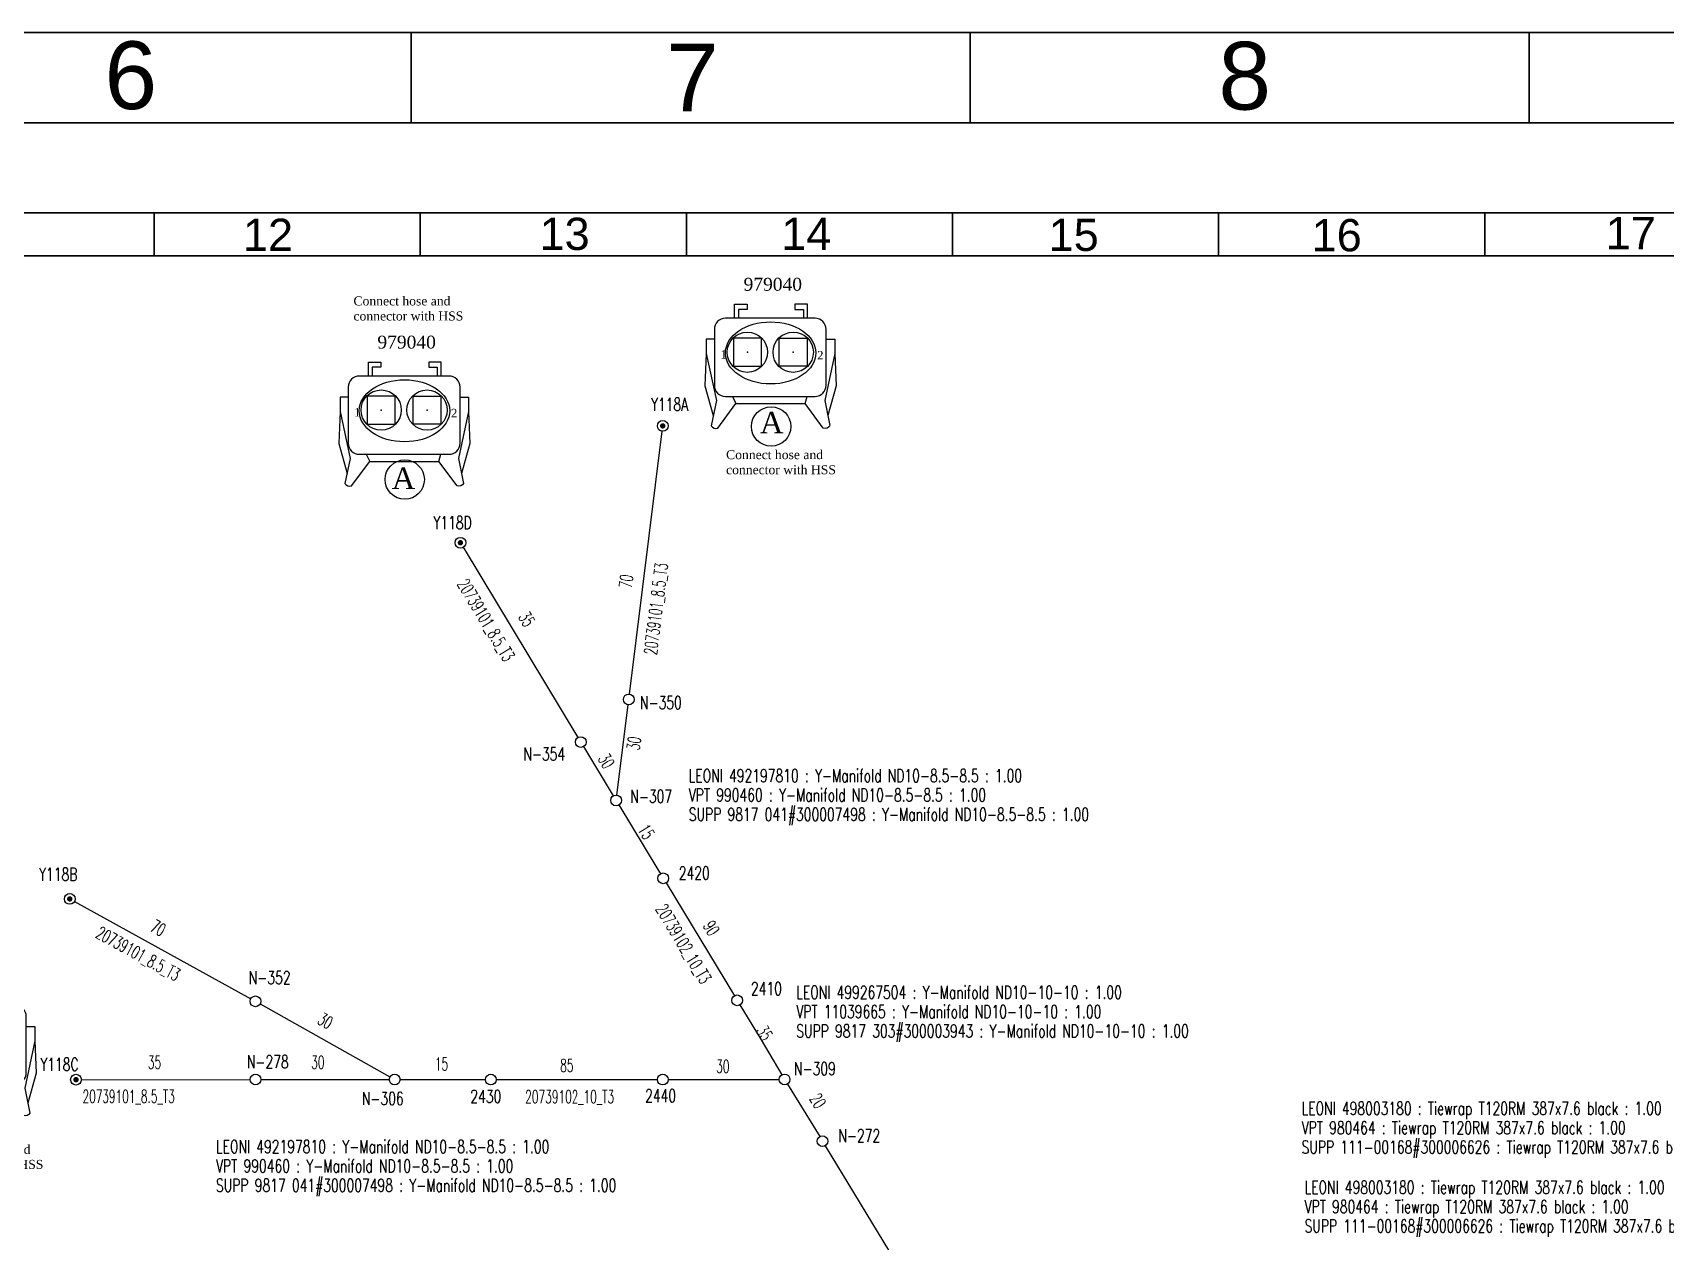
# Model space of a CAD drawing. Header units: millimetres. Extents: x -78 to 6757, y -2226 to 2184.
# Drawn here: x 1305 to 2064, y 1622 to 2184 of the extents above; entities that cross this region are included whole.
import ezdxf

# ---------------------------------------------------------------- set-up
doc = ezdxf.new("R2010")
doc.units = ezdxf.units.MM
for name, color, linetype in [('LAYER_0', 7, 'Continuous'), ('Leoni-Framelayer', 7, 'Continuous'), ('SELECTION', 7, 'Continuous')]:
    doc.layers.add(name, color=color, linetype=linetype)
doc.styles.add('HS-BUNDLE-DIMENSION', font='ROMANS.SHX', dxfattribs={"width": 0.6, "height": 6})
doc.styles.add('HS-NODE', font='ROMANS.SHX', dxfattribs={"width": 0.7, "height": 6})
doc.styles.add('HS-PART-NO', font='ROMANS.SHX', dxfattribs={"width": 0.7, "height": 6})
doc.styles.get("Standard").update_dxf_attribs({"font": 'TIMES.TTF'})
doc.linetypes.add('20739101', pattern='A,0.0001,-0.2,[132,ltypeshp.shx,S=0.2,R=0,X=-0.2,Y=0],-0.2', length=0.4001)
doc.linetypes.add('20739102', pattern='A,0.0001,-0.2,[132,ltypeshp.shx,S=0.2,R=0,X=-0.2,Y=0],-0.2', length=0.4001)
doc.linetypes.add('ZIPPED_TUBE', pattern='A,0.0001,-0.25,["~",Standard,S=1,R=0,X=-0.3,Y=-0.6],-0.25', length=0.5001)

# ---------------------------------------------------------------- blocks, each defined once
blk = doc.blocks.new('A2-frame')
at = {"layer": 'Leoni-Framelayer', "linetype": 'Continuous', "lineweight": 35}
for p, q in [((148.5, 898.584), (148.5, 902.584)), ((173.25, 898.584), (173.25, 902.584)), ((198, 898.584), (198, 902.584))]:
    blk.add_line(p, q, dxfattribs=at)
for points in [[(0, 482.584), (594, 482.584), (594, 902.584), (0, 902.584)], [(4, 486.584), (590, 486.584), (590, 898.584), (4, 898.584)]]:
    blk.add_lwpolyline(points, close=True, dxfattribs=at)
at = {"layer": 'Leoni-Framelayer', "linetype": 'Continuous', "lineweight": 35, "char_height": 3, "width": 0.33998, "attachment_point": 3}
for s, insert in [('{\\fArial|b0|i0|c0|p34;6}', (137.243, 902.198)), ('{\\fArial|b0|i0|c0|p34;7}', (162.115, 902.102)), ('{\\fArial|b0|i0|c0|p34;8}', (186.573, 902.176))]:
    blk.add_mtext(s, dxfattribs=dict(at, insert=insert))
blk = doc.blocks.new('1st page')
at = {"color": 92, "linetype": 'Continuous'}
blk.add_lwpolyline([(0, 0), (0, 2100), (2970.01, 2100), (2970.01, 0), (0, 0), (0, 0)], dxfattribs=at)
at = {"layer": 'Leoni-Framelayer', "linetype": 'Continuous', "lineweight": 35}
for p, q in [((1361.25, 2080), (1361.25, 2100)), ((1485, 2080), (1485, 2100)), ((1608.75, 2080), (1608.75, 2100)), ((1732.5, 2080), (1732.5, 2100)), ((1856.25, 2080), (1856.25, 2100)), ((1980, 2080), (1980, 2100))]:
    blk.add_line(p, q, dxfattribs=at)
for points in [[(0, 0), (2970, 0), (2970, 2100), (0, 2100)], [(20, 20), (2950, 20), (2950, 2080), (20, 2080)]]:
    blk.add_lwpolyline(points, close=True, dxfattribs=at)
at = {"layer": 'Leoni-Framelayer', "linetype": 'Continuous', "lineweight": 35, "char_height": 15, "width": 1.6999}
for s, insert, attachment_point in [('{\\fArial|b0|i0|c0|p34;12}', (1425.87, 2097.27), 3), ('{\\fArial|b0|i0|c0|p34;13}', (1540.48, 2097.71), 1), ('{\\fArial|b0|i0|c0|p34;14}', (1676.16, 2097.74), 3), ('{\\fArial|b0|i0|c0|p34;15}', (1800.51, 2097.26), 3), ('{\\fArial|b0|i0|c0|p34;16}', (1922.81, 2097.09), 3), ('{\\fArial|b0|i0|c0|p34;17}', (2036.22, 2098.07), 1)]:
    blk.add_mtext(s, dxfattribs=dict(at, insert=insert, attachment_point=attachment_point))
blk = doc.blocks.new('A$C636C3939')
at = {"layer": 'SELECTION', "color": 7, "linetype": 'Continuous'}
for p, q in [((5.81, 6.53), (0, 6.53)), ((0, 6.53), (0, 4.1)), ((0, 4.1), (3.97, 4.1)), ((3.97, 4.1), (3.97, 0))]:
    blk.add_line(p, q, dxfattribs=at)
at = {"layer": 'SELECTION', "color": 7}
blk.add_lwpolyline([(5.81, 0.02), (5.81, 6.53)], dxfattribs=at)
blk = doc.blocks.new('A$C705645B3')
at = {"layer": 'SELECTION', "color": 7, "linetype": 'Continuous'}
for p, q in [((4.46, 41.48), (0.63, 41.48)), ((0.63, 41.48), (0.65, 34.8)), ((0.65, 34.8), (0, 19.84)), ((0.65, 34.8), (5.33, 12.93)), ((0, 19.84), (3.86, 5.94)), ((5.33, 12.93), (2.92, 1.27)), ((5.98, 0.15), (14.4, 11.52))]:
    blk.add_line(p, q, dxfattribs=at)
blk.add_arc((5.09, 2.45), 2.47, 208.7766, 291.20738, dxfattribs=at)
blk = doc.blocks.new('418588710')
at = {"layer": 'SELECTION', "color": 7, "linetype": 'Continuous'}
for p, q in [((154.27, 119.46), (148.46, 119.46)), ((148.46, 119.46), (148.46, 117.02)), ((148.46, 117.02), (152.43, 117.02)), ((152.43, 117.02), (152.43, 112.92)), ((111.08, 103.19), (107.24, 103.19)), ((107.24, 103.19), (107.27, 96.51)), ((107.27, 96.51), (106.62, 81.54)), ((107.27, 96.51), (111.95, 74.63)), ((106.62, 81.54), (110.48, 67.65)), ((119.39, 76.59), (121.02, 73.23)), ((153.24, 73.23), (154.16, 76.55)), ((111.95, 74.63), (109.54, 62.97)), ((112.6, 61.86), (121.02, 73.23)), ((121.02, 73.23), (153.24, 73.23))]:
    blk.add_line(p, q, dxfattribs=at)
at = {"layer": 'SELECTION', "color": 7}
for points in [[(154.27, 112.95), (154.27, 119.46)], [(111.02, 107.75), (111.02, 81.75)], [(157.82, 112.95), (116.22, 112.95)], [(163.02, 81.75), (163.02, 107.75)], [(119.86, 90.63), (132.86, 90.63), (132.86, 103.63), (119.86, 103.63), (119.86, 90.63)], [(154.18, 90.63), (141.18, 90.63), (141.18, 103.63), (154.18, 103.63), (154.18, 90.63)], [(116.22, 76.55), (157.82, 76.55)]]:
    blk.add_lwpolyline(points, dxfattribs=at)
for centre in [(126.36, 97.13), (147.68, 97.13)]:
    blk.add_circle(centre, 9.36, dxfattribs=at)
for centre, start, end in [((116.22, 107.75), 90, 180), ((157.82, 107.75), 0, 90), ((116.22, 81.75), 180, 270), ((157.82, 81.75), 270, 0)]:
    blk.add_arc(centre, 5.2, start, end, dxfattribs=at)
at = {"layer": 'SELECTION', "color": 7, "linetype": 'Continuous'}
blk.add_arc((111.7, 64.16), 2.47, 208.7766, 291.20738, dxfattribs=at)
blk.add_ellipse((137.19, 96.8), major_axis=(-21.03, 0), ratio=0.686667, dxfattribs=at)
at = {"layer": 'SELECTION', "color": 7}
for p in [(126.36, 97.13), (147.68, 97.13)]:
    blk.add_point(p, dxfattribs=at)
at = {"layer": 'SELECTION', "color": 7, "linetype": 'Continuous', "xscale": -1}
for name, p in [('A$C636C3939', (126.22, 112.93)), ('A$C705645B3', (167.64, 61.71))]:
    blk.add_blockref(name, p, dxfattribs=at)
at = {"layer": 'LAYER_0', "color": 7, "linetype": 'Continuous', "insert": (124.6, 131.73), "char_height": 6, "width": 590.658, "attachment_point": 1}
blk.add_mtext('{\\fTimes New Roman|b0|i0|c0|p18;979040}', dxfattribs=at)
at = {"layer": 'SELECTION', "color": 7}
for s, p in [('1', (113.81, 94.18)), ('2', (158.81, 93.81))]:
    blk.add_text(s, height=3.9, dxfattribs=at).set_placement(p)

msp = doc.modelspace()

# ---------------------------------------------------------------- linework, layer by layer
at = {"color": 92, "linetype": 'Continuous'}
msp.add_lwpolyline([(-78.39, -2226.21), (-78.39, 2183.79), (6158.63, 2183.79), (6158.63, -2226.21), (-78.39, -2226.21), (-78.39, -2226.21)], dxfattribs=at)
at = {"color": 7, "linetype": '20739101', "ltscale": 8}
for points in [[(1582.28, 1876.15), (1597.45, 1998.4)], [(1504.98, 1944.41), (1558.35, 1855.98)], [(1324.24, 1779.68), (1406.19, 1734.45)], [(1327.42, 1696.81), (1405.93, 1696.89)]]:
    msp.add_lwpolyline(points, dxfattribs=at)
at = {"color": 7, "linetype": 'Continuous'}
for points in [[(1597.13, 2000.88, 1.25, 1.25, 1), (1598.38, 2000.88, 1.25, 1.25, 1)], [(1503.07, 1946.55, 1.25, 1.25, 1), (1504.32, 1946.55, 1.25, 1.25, 1)], [(1321.42, 1780.88, 1.25, 1.25, 1), (1322.67, 1780.88, 1.25, 1.25, 1)], [(1324.3, 1696.81, 1.25, 1.25, 1), (1325.55, 1696.81, 1.25, 1.25, 1)]]:
    msp.add_lwpolyline(points, format="xyseb", close=True, dxfattribs=at)
at = {"color": 7, "ltscale": 8}
for points in [[(1576.38, 1829.18), (1581.66, 1871.18)], [(1560.93, 1851.7), (1574.77, 1828.84)], [(1577.36, 1824.56), (1595.08, 1795.29)], [(1595.08, 1795.29), (1596.71, 1792.6)], [(1410.56, 1732.02), (1470.93, 1698.09)], [(1633.66, 1731.57), (1643.49, 1715.33)], [(1643.49, 1715.33), (1653.14, 1699.07)], [(1410.93, 1696.89), (1470.61, 1696.86)], [(1475.61, 1696.86), (1493.62, 1696.87)], [(1493.62, 1696.87), (1515.34, 1696.85)], [(1600.28, 1696.85), (1630.17, 1696.84)], [(1630.17, 1696.84), (1651.91, 1696.91)], [(1655.72, 1694.79), (1670.75, 1670.33)]]:
    msp.add_lwpolyline(points, dxfattribs=at)
at = {"color": 7, "linetype": '20739102', "ltscale": 8}
for points in [[(1599.3, 1788.33), (1631.07, 1735.84)], [(1520.34, 1696.85), (1595.28, 1696.85)], [(1673.35, 1666.06), (1708.47, 1607.99)]]:
    msp.add_lwpolyline(points, dxfattribs=at)
for centre in [(1648.16, 2000.63), (1477.8, 1975.92)]:
    msp.add_circle(centre, 9.14)
at = {"color": 7, "linetype": 'Continuous'}
for centre in [(1597.76, 2000.88), (1503.69, 1946.55), (1581.97, 1873.66), (1559.64, 1853.84), (1576.07, 1826.7), (1598, 1790.46), (1322.05, 1780.88), (1408.38, 1733.25), (1632.37, 1733.7), (1324.92, 1696.81), (1408.43, 1696.89), (1473.11, 1696.86), (1517.84, 1696.85), (1597.78, 1696.85), (1654.41, 1696.92), (1672.06, 1668.2)]:
    msp.add_circle(centre, 2.5, dxfattribs=at)

# ---------------------------------------------------------------- block references
at = {"linetype": 'ZIPPED_TUBE'}
for name, p in [('1st page', (0, 0)), ('418588710', (1510.76, 1938.02)), ('418588710', (1340.48, 1911.12)), ('418588710', (1138.8, 1618.29))]:
    msp.add_blockref(name, p, dxfattribs=at)
at = {"layer": 'Leoni-Framelayer', "linetype": 'Continuous', "lineweight": 35, "xscale": 10.5, "yscale": 10.5, "zscale": 10.5}
msp.add_blockref('A2-frame', (-78.39, -7293.35), dxfattribs=at)

# ---------------------------------------------------------------- texts
at = {"color": 5, "linetype": 'Continuous', "style": 'HS-NODE', "width": 0.7}
for s, p in [('Y118A', (1592.29, 2007.9)), ('Y118D', (1491.12, 1952.87)), ('N-350', (1587.2, 1869.2)), ('N-354', (1532.98, 1845.29)), ('N-307', (1582.69, 1825.55)), ('Y118B', (1307.75, 1789.35)), ('2420', (1605.24, 1789.89)), ('N-352', (1405.28, 1741.3)), ('2410', (1638.78, 1736.14)), ('Y118C', (1308.33, 1700.9)), ('N-278', (1404.41, 1702.14)), ('N-309', (1658.82, 1698.91)), ('N-306', (1457.87, 1685.05)), ('2430', (1508.3, 1686)), ('2440', (1589.58, 1686.35)), ('N-272', (1679.45, 1667.76))]:
    msp.add_text(s, height=6, dxfattribs=at).set_placement(p)
at = {"color": 1, "linetype": 'Continuous', "ltscale": 8, "style": 'HS-BUNDLE-DIMENSION', "width": 0.6}
for s, rotation, p in [('20739101_8.5_T3', 82.92868, (1594.96, 1894.13)), ('20739101_8.5_T3', 301.1093, (1501.95, 1927.37)), ('70', 82.92868, (1583.33, 1925.17)), ('35', 301.1093, (1530.35, 1912.05)), ('30', 82.83337, (1586.95, 1849.83)), ('30', 301.18996, (1567.35, 1846.1)), ('15', 301.18996, (1585.96, 1813.15)), ('20739102_10_T3', 301.18996, (1594.21, 1776.13)), ('70', 331.11151, (1359, 1766.21)), ('90', 301.18996, (1616.18, 1768.4)), ('20739101_8.5_T3', 331.11151, (1333.67, 1763.14)), ('30', 330.659, (1436.73, 1723.05)), ('35', 301.18996, (1640.92, 1719.57)), ('35', 0.05568, (1358.32, 1701.84)), ('30', 359.97629, (1434.31, 1701.88)), ('15', 359.96039, (1491.87, 1701.12)), ('30', 359.98209, (1622.68, 1699.97)), ('20739101_8.5_T3', 0.05568, (1327.93, 1686.01)), ('20', 301.56385, (1665.73, 1688.05))]:
    msp.add_text(s, height=6, rotation=rotation, dxfattribs=at).set_placement(p)
at = {"color": 200, "linetype": 'Continuous', "style": 'HS-PART-NO', "width": 0.7}
for s, p in [('LEONI 492197810 : Y-Manifold ND10-8.5-8.5 : 1.00', (1609.88, 1835.21)), ('VPT 990460 : Y-Manifold ND10-8.5-8.5 : 1.00', (1609.88, 1826.21)), ('SUPP 9817 041#300007498 : Y-Manifold ND10-8.5-8.5 : 1.00', (1609.88, 1817.21)), ('LEONI 499267504 : Y-Manifold ND10-10-10 : 1.00', (1659.89, 1734.43)), ('VPT 11039665 : Y-Manifold ND10-10-10 : 1.00', (1659.89, 1725.43)), ('SUPP 9817 303#300003943 : Y-Manifold ND10-10-10 : 1.00', (1659.89, 1716.43)), ('LEONI 498003180 : Tiewrap T120RM 387x7.6 black : 1.00', (1894.86, 1680.43)), ('VPT 980464 : Tiewrap T120RM 387x7.6 black : 1.00', (1894.86, 1671.43)), ('LEONI 492197810 : Y-Manifold ND10-8.5-8.5 : 1.00', (1390.05, 1662.69)), ('SUPP 111-00168#300006626 : Tiewrap T120RM 387x7.6 black : 1.00', (1894.86, 1662.43)), ('VPT 990460 : Y-Manifold ND10-8.5-8.5 : 1.00', (1390.05, 1653.69)), ('SUPP 9817 041#300007498 : Y-Manifold ND10-8.5-8.5 : 1.00', (1390.05, 1644.69)), ('LEONI 498003180 : Tiewrap T120RM 387x7.6 black : 1.00', (1896.22, 1643.76)), ('VPT 980464 : Tiewrap T120RM 387x7.6 black : 1.00', (1896.22, 1634.76)), ('SUPP 111-00168#300006626 : Tiewrap T120RM 387x7.6 black : 1.00', (1896.22, 1625.76))]:
    msp.add_text(s, height=6, dxfattribs=at).set_placement(p)
at = {"color": 1, "linetype": 'Continuous', "ltscale": 8, "style": 'HS-BUNDLE-DIMENSION', "width": 0.6}
for s, p in [('85', (1550.08, 1700.42)), ('20739102_10_T3', (1533.83, 1685.85))]:
    msp.add_text(s, height=6, dxfattribs=at).set_placement(p)
at = {"color": 0, "char_height": 4.2, "width": 57.4087, "attachment_point": 1}
for insert in [(1453.96, 2061.11), (1627.22, 1989.61), (1258.68, 1666.5)]:
    msp.add_mtext('Connect hose and connector with HSS', dxfattribs=dict(at, insert=insert))
at = {"char_height": 10, "width": 48.8433, "attachment_point": 1}
for insert in [(1642.98, 2007.46), (1471.78, 1981.53)]:
    msp.add_mtext('A', dxfattribs=dict(at, insert=insert))

doc.saveas('drawing.dxf')
